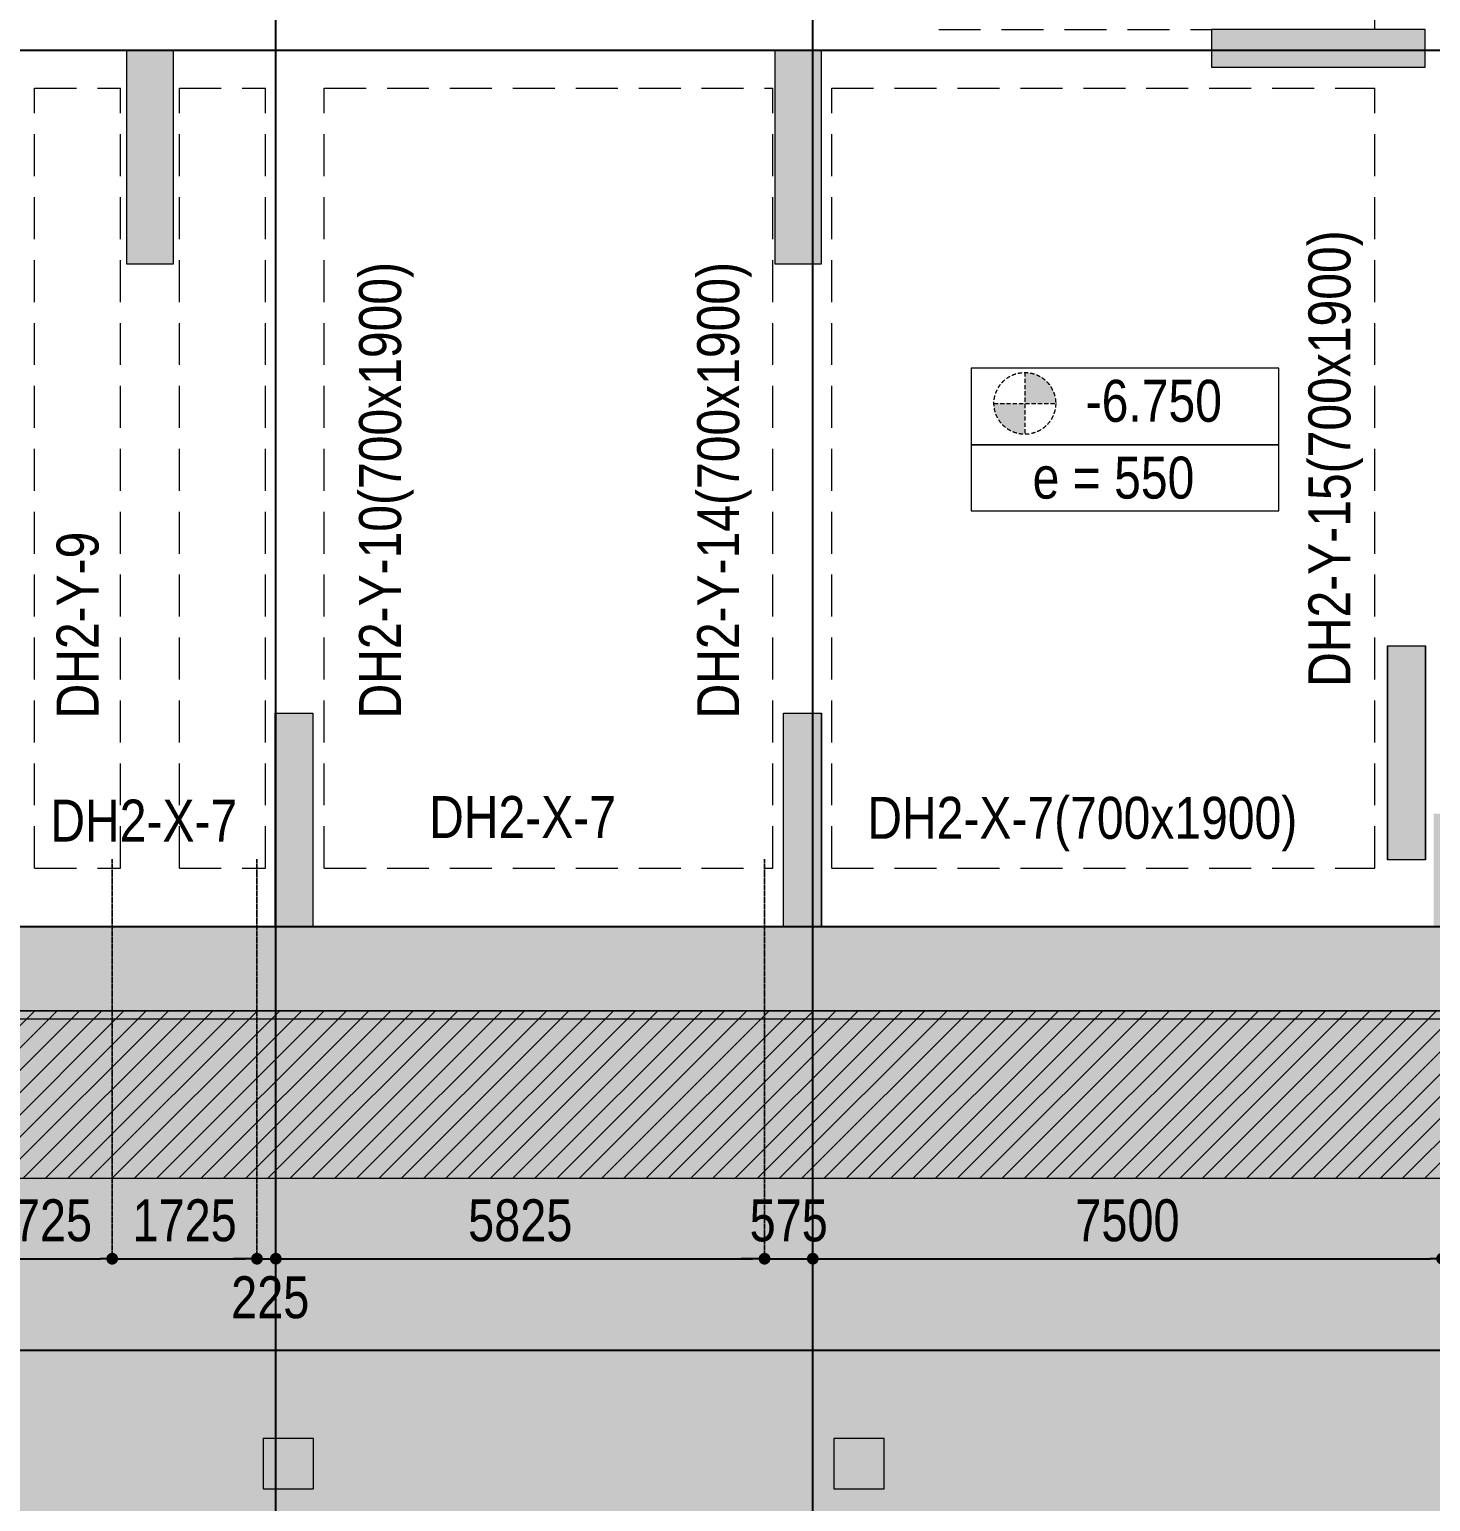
# Model space of a CAD drawing. Header units: millimetres. Extents: x 2356525 to 2927188, y -665534 to -417818.
# Drawn here: x 2737502 to 2754202, y -486232 to -468681 of the extents above; entities that cross this region are included whole.
import ezdxf
from ezdxf.enums import TextEntityAlignment as Align

# ---------------------------------------------------------------- set-up
doc = ezdxf.new("R2010")
doc.units = ezdxf.units.MM
doc.header["$LTSCALE"] = 200
doc.header["$MEASUREMENT"] = 0
for name, pattern in [('$0$CHG_XX_Damsan_Ham 2$0$HIDDEN', [0.375, 0.25, -0.125]), ('$0$HIDDEN', [0.375, 0.25, -0.125]), ('CHG_XX_Damsan_Ham 2$0$CHG_XX_Damsan_Ham 2$0$HIDDEN', [0.375, 0.25, -0.125]), ('CHG_XX_Luoi truc$0$MB_Luoi truc$0$Center101', [13, 10, -1, 1, -1]), ('DOT2', [0.125, 0, -0.125])]:
    doc.linetypes.add(name, pattern=pattern)
doc.layers.get('0').update_dxf_attribs({"lineweight": 9})
doc.layers.get('Defpoints').update_dxf_attribs({"color": 10, "lineweight": 0})
for name, color, linetype, lineweight in [("$0$'S_General_Hidden_1 Thin", 1, '$0$HIDDEN', 18), ('$0$CHG_XX_Damsan_Ham 2$0$DBAO', 3, 'Continuous', 13), ('$0$CHG_XX_Damsan_Ham 2$0$DMo', 9, '$0$CHG_XX_Damsan_Ham 2$0$HIDDEN', 9), ('$0$CHG_XX_Damsan_Ham 2$0$TTP-TEXT', 30, 'Continuous', 5), ('CHG_XX_Cot_Ham 2$0$NS-Pier-H2', 150, 'Continuous', 13), ('CHG_XX_Cot_Ham 2$0$NS-Pier-H2 @ 1', 150, 'Continuous', 13), ('CHG_XX_Cot_Ham 2$0$NS-Pier-H2 @ 150', 150, 'Continuous', 13), ("CHG_XX_Damsan_Ham 2$0$CHG_XX_Damsan_Ham 2$0$'S_General_Hidden_1 Thin", 1, 'CHG_XX_Damsan_Ham 2$0$CHG_XX_Damsan_Ham 2$0$HIDDEN', 18), ('CHG_XX_Damsan_Ham 2$0$CHG_XX_Damsan_Ham 2$0$DBAO', 3, 'Continuous', 13), ('CHG_XX_Damsan_Ham 2$0$CHG_XX_Damsan_Ham 2$0$HATCH', 154, 'Continuous', 9), ('CHG_XX_Damsan_Ham 2$0$CHG_XX_Damsan_Ham 2$0$mach ngung thi cong', 6, 'Continuous', 13), ('CHG_XX_Damsan_Ham 2$0$HATCH', 57, 'Continuous', 9), ('CHG_XX_Damsan_Ham 2$0$mach ngung thi cong', 6, 'Continuous', 13), ('DBAO', 90, 'Continuous', 13), ('TEXT P X', 1, 'Continuous', 9), ('TEXT P Y', 2, 'Continuous', 15)]:
    doc.layers.add(name, color=color, linetype=linetype, lineweight=lineweight)
for name, color, linetype, lineweight, plot in [('CHG_XX_Cot_Ham 2$0$NS-Column-H2', 90, 'Continuous', 13, False), ('CHG_XX_Cot_Ham 2$0$NS-Column-H2 @ 1', 90, 'Continuous', 13, False), ('CHG_XX_Cot_Ham 2$0$NS-Column-H2 @ 150', 90, 'Continuous', 13, False)]:
    doc.layers.add(name, color=color, linetype=linetype, lineweight=lineweight, plot=plot)
for name, color, linetype in [("CHG_XX_Damsan_Ham 2$0$CHG_XX_Damsan_Ham 2$0$'S_General_Hatch_8", 8, 'Continuous'), ('CHG_XX_Luoi truc$0$Grid', 34, 'Continuous'), ('CHG_XX_Luoi truc$0$Grid Line', 251, 'CHG_XX_Luoi truc$0$MB_Luoi truc$0$Center101'), ('dim', 1, 'Continuous')]:
    doc.layers.add(name, color=color, linetype=linetype)
doc.styles.add('$0$CHG_XX_Damsan_Ham 2$0$TTP-HelCon', font='')
doc.styles.add('CHG_XX_Luoi truc$0$MB_Luoi truc$0$Grid A-F$0$VNI-HelveCB', font='')
doc.styles.add('MB_Luoi truc$0$Arial_C', font='arial.ttf', dxfattribs={"width": 0.8})
doc.styles.add('TTP-HelCon', font='')
doc.styles.get('$0$CHG_XX_Damsan_Ham 2$0$TTP-HelCon').set_extended_font_data('VNI-Helve-Condense')
doc.styles.get('CHG_XX_Luoi truc$0$MB_Luoi truc$0$Grid A-F$0$VNI-HelveCB').set_extended_font_data('VNI-Helve-Condense', bold=True)
doc.styles.get('TTP-HelCon').set_extended_font_data('VNI-Helve-Condense')
doc.dimstyles.new('200', dxfattribs={"dimscale": 200, "dimtxt": 2.5, "dimasz": 0.7, "dimexe": 0.0003, "dimexo": 0, "dimgap": 1, "dimtad": 1, "dimdec": 0, "dimzin": 12, "dimdsep": 46, "dimtxsty": 'MB_Luoi truc$0$Arial_C', "dimblk": 'MB_Luoi truc$0$_Dot', "dimcen": 0.5, "dimclrd": 256, "dimclre": 8, "dimclrt": 1, "dimadec": 0, "dimazin": 0, "dimtfac": 1, "dimtdec": 0, "dimtix": 1, "dimtmove": 2, "dimatfit": 3, "dimldrblk": 'MB_Luoi truc$0$HTT Arrow 30', "dimfxl": 1, "dimtolj": 1, "dimtzin": 0, "dimlwe": -1, "dimarcsym": 0})

# ---------------------------------------------------------------- blocks, each defined once
blk = doc.blocks.new('*U864')
at = {"layer": 'CHG_XX_Cot_Ham 2$0$NS-Pier-H2 @ 1'}
h = blk.add_hatch(color=256, dxfattribs=at)
h.dxf.hatch_style = 1
h.paths.add_polyline_path([(450, 0), (0, 0), (0, -2550), (450, -2550)])
at = {"layer": 'CHG_XX_Cot_Ham 2$0$NS-Pier-H2 @ 150'}
h = blk.add_hatch(color=256, dxfattribs=at)
h.dxf.hatch_style = 1
h.paths.add_polyline_path([(450, 0), (0, 0), (0, -2550), (450, -2550)])
blk = doc.blocks.new('CHG_XX_Cot_Ham 2$0$Block A_C450x2250')
at = {"layer": 'CHG_XX_Cot_Ham 2$0$NS-Pier-H2'}
blk.add_lwpolyline([(450, -2550), (0, -2550), (0, 0), (450, 0)], close=True, dxfattribs=at)
blk.add_blockref('*U864', (0, 0), dxfattribs=at)
blk = doc.blocks.new('*U865')
at = {"layer": 'CHG_XX_Cot_Ham 2$0$NS-Column-H2 @ 1'}
h = blk.add_hatch(color=256, dxfattribs=at)
h.dxf.hatch_style = 1
h.paths.add_polyline_path([(-300, -300), (-300, 300), (300, 300), (300, -300)])
at = {"layer": 'CHG_XX_Cot_Ham 2$0$NS-Column-H2 @ 150'}
h = blk.add_hatch(color=256, dxfattribs=at)
h.dxf.hatch_style = 1
h.paths.add_polyline_path([(-300, -300), (-300, 300), (300, 300), (300, -300)])
blk = doc.blocks.new('CHG_XX_Cot_Ham 2$0$HoBoi_C600x600')
at = {"layer": 'CHG_XX_Cot_Ham 2$0$NS-Column-H2'}
blk.add_lwpolyline([(300, -300), (300, 300), (-300, 300), (-300, -300)], close=True, dxfattribs=at)
blk.add_blockref('*U865', (0, 0), dxfattribs=at)
blk = doc.blocks.new('*U867')
at = {"layer": 'CHG_XX_Cot_Ham 2$0$NS-Pier-H2 @ 1'}
h = blk.add_hatch(color=256, dxfattribs=at)
h.dxf.hatch_style = 1
h.paths.add_polyline_path([(550, 0), (0, 0), (0, -2550), (550, -2550)])
at = {"layer": 'CHG_XX_Cot_Ham 2$0$NS-Pier-H2 @ 150'}
h = blk.add_hatch(color=256, dxfattribs=at)
h.dxf.hatch_style = 1
h.paths.add_polyline_path([(550, 0), (0, 0), (0, -2550), (550, -2550)])
blk = doc.blocks.new('CHG_XX_Cot_Ham 2$0$550x2550')
at = {"layer": 'CHG_XX_Cot_Ham 2$0$NS-Pier-H2'}
blk.add_lwpolyline([(550, -2550), (0, -2550), (0, 0), (550, 0)], close=True, dxfattribs=at)
blk.add_blockref('*U867', (0, 0), dxfattribs=at)
blk = doc.blocks.new('*U835')
at = {"layer": 'CHG_XX_Luoi truc$0$Grid Line'}
blk.add_line((0, 0), (0, 608), dxfattribs=at)
at = {"layer": 'CHG_XX_Luoi truc$0$Grid', "lineweight": -2, "style": 'CHG_XX_Luoi truc$0$MB_Luoi truc$0$Grid A-F$0$VNI-HelveCB'}
for tag, p in [('GRIDSUB', (0, 617)), ('GRID', (0, -9))]:
    blk.add_attdef(tag, text='', height=5, dxfattribs=at).set_placement(p, align=Align.MIDDLE)
blk = doc.blocks.new('*U837')
at = {"layer": 'CHG_XX_Luoi truc$0$Grid Line'}
blk.add_line((0, 0), (0, 438), dxfattribs=at)
at = {"layer": 'CHG_XX_Luoi truc$0$Grid', "lineweight": -2, "style": 'CHG_XX_Luoi truc$0$MB_Luoi truc$0$Grid A-F$0$VNI-HelveCB'}
for tag, p in [('GRIDSUB', (0, 447)), ('GRID', (0, -9))]:
    blk.add_attdef(tag, text='', height=5, dxfattribs=at).set_placement(p, align=Align.MIDDLE)
blk = doc.blocks.new('CHG_XX_Luoi truc')
at = {"layer": 'CHG_XX_Luoi truc$0$Grid', "xscale": 300, "yscale": 300, "zscale": 300}
for p in [(38150, -12747), (44550, -12747)]:
    blk.add_blockref('*U835', p, dxfattribs=at)
at = {"layer": 'CHG_XX_Luoi truc$0$Grid', "xscale": 300.0000000000013, "yscale": 300.0000000000013, "zscale": 300.0000000000013, "rotation": 90}
for p in [(110703, 141050), (110703, 130600), (110703, 125550)]:
    blk.add_blockref('*U837', p, dxfattribs=at)
blk = doc.blocks.new('CHG_XX_Cot_Ham 2')
at = {"layer": 'CHG_XX_Cot_Ham 2$0$NS-Pier-H2'}
h = blk.add_hatch(color=256, dxfattribs=at)
h.dxf.hatch_style = 1
h.paths.add_polyline_path([(99639.2, 163400), (-10900, 163400), (-10900, 85450), (-300, 85450), (-300, 84050), (32350, 84050), (32350, -9000), (103575.5, -9000), (106050, -6022), (106050, 158254.3)])
h.paths.add_polyline_path([(99533.7, 163100), (105750, 158110.4), (105750, 90450), (105650, 90450), (105750, 90450), (105750, 13850), (105750, 13722.3), (105750, -5913.6), (103434.7, -8700), (93599.8, -8700), (93299.8, -8700), (32650, -8700), (32650, 84350), (0, 84350), (0, 85750), (-10600, 85750), (-10600, 163100), (93600, 163100)], flags=16)
at = {"layer": 'CHG_XX_Cot_Ham 2$0$NS-Column-H2'}
for p in [(38300, 124200), (45100, 124200)]:
    blk.add_blockref('CHG_XX_Cot_Ham 2$0$HoBoi_C600x600', p, dxfattribs=at)
at = {"layer": 'CHG_XX_Cot_Ham 2$0$NS-Pier-H2'}
for name, p in [('CHG_XX_Luoi truc', (0, 0)), ('CHG_XX_Cot_Ham 2$0$Block A_C450x2250', (51400, 133950)), ('CHG_XX_Cot_Ham 2$0$Block A_C450x2250', (51401.5, 133950)), ('CHG_XX_Cot_Ham 2$0$Block A_C450x2250', (38141.5, 133150)), ('CHG_XX_Cot_Ham 2$0$Block A_C450x2250', (44200, 133150)), ('CHG_XX_Cot_Ham 2$0$Block A_C450x2250', (44201.5, 133150))]:
    blk.add_blockref(name, p, dxfattribs=at)
at = {"layer": 'CHG_XX_Cot_Ham 2$0$NS-Pier-H2', "xscale": -1, "rotation": 90}
blk.add_blockref('CHG_XX_Cot_Ham 2$0$Block A_C450x2250', (49299.8, 141300), dxfattribs=at)
at = {"layer": 'Defpoints'}
for p in [(36375, 141050), (44100, 141050)]:
    blk.add_blockref('CHG_XX_Cot_Ham 2$0$550x2550', p, dxfattribs=at)
blk = doc.blocks.new('$0$CHG_XX_Damsan_Ham 2$0$KHS')
at = {"layer": '$0$CHG_XX_Damsan_Ham 2$0$DMo'}
h = blk.add_hatch(color=256, dxfattribs=at)
h.dxf.hatch_style = 1
h.paths.add_polyline_path([(1018, -704, 0.414214), (650, -335), (650, -704)])
h.paths.add_polyline_path([(650, -1072), (650, -704), (281, -704, 0.414214)])
at = {"layer": '$0$CHG_XX_Damsan_Ham 2$0$DBAO'}
for points in [[(10, -284), (10, -1200), (3676, -1200), (3676, -284)], [(10, -1200), (10, -1985), (3676, -1985), (3676, -1200)]]:
    blk.add_lwpolyline(points, close=True, dxfattribs=at)
at = {"layer": '$0$CHG_XX_Damsan_Ham 2$0$DMo'}
for p, q in [((650, -335), (650, -1072)), ((281, -704), (1018, -704))]:
    blk.add_line(p, q, dxfattribs=at)
blk.add_circle((650, -704), 368, dxfattribs=at)
at = {"layer": '$0$CHG_XX_Damsan_Ham 2$0$TTP-TEXT', "style": '$0$CHG_XX_Damsan_Ham 2$0$TTP-HelCon'}
for s, p in [(' -6.750', (1216, -923)), ('e = 550', (743, -1839))]:
    blk.add_text(s, height=500, dxfattribs=at).set_placement(p)
blk = doc.blocks.new('MB_Luoi truc$0$_Dot')
at = {"color": 0, "linetype": 'ByBlock', "lineweight": -2}
blk.add_line((-0.5, 0), (-1, 0), dxfattribs=at)
at = {"color": 0, "linetype": 'ByBlock', "const_width": 0.5}
blk.add_lwpolyline([(-0.25, 0, 1), (0.25, 0, 1)], format="xyb", close=True, dxfattribs=at)
blk = doc.blocks.new('*D273')
at = {"layer": 'Defpoints', "color": 0, "transparency": 16777216}
for p in [(2736764, -478581), (2738489, -478581), (2738489, -483337)]:
    blk.add_point(p, dxfattribs=at)
at = {"layer": 'dim', "color": 8, "linetype": 'DOT2', "transparency": 16777216}
for p, q in [((2736764, -478581), (2736764, -483337)), ((2738489, -478581), (2738489, -483337))]:
    blk.add_line(p, q, dxfattribs=at)
at = {"layer": 'dim', "lineweight": -2, "transparency": 16777216}
blk.add_line((2736904, -483337), (2738349, -483337), dxfattribs=at)
at = {"layer": 'dim', "lineweight": -2, "transparency": 16777216, "xscale": 140, "yscale": 140, "zscale": 140, "rotation": 180}
blk.add_blockref('MB_Luoi truc$0$_Dot', (2736764, -483337), dxfattribs=at)
at = {"layer": 'dim', "lineweight": -2, "transparency": 16777216, "xscale": 140, "yscale": 140, "zscale": 140}
blk.add_blockref('MB_Luoi truc$0$_Dot', (2738489, -483337), dxfattribs=at)
at = {"layer": 'dim', "color": 1, "transparency": 16777216, "insert": (2737627, -482882), "char_height": 500, "attachment_point": 5, "style": 'MB_Luoi truc$0$Arial_C'}
blk.add_mtext('\\A1;1725', dxfattribs=at)
blk = doc.blocks.new('MB_Luoi truc$0$HTT Arrow 30')
blk.add_hatch(color=256).paths.add_polyline_path([(-2.5, 0.375), (-2.5, -0.375), (0, 0)])
at = {"color": 0, "linetype": 'ByBlock', "lineweight": -2}
for p, q in [((0, 0), (-2.5, 0.375)), ((-2.5, -0.375), (-2.5, 0.375)), ((0, 0), (-2.5, -0.375))]:
    blk.add_line(p, q, dxfattribs=at)
blk = doc.blocks.new('*D274')
at = {"layer": 'Defpoints', "color": 0, "transparency": 16777216}
for p in [(2738489, -478581), (2740214, -478581), (2740214, -483337)]:
    blk.add_point(p, dxfattribs=at)
at = {"layer": 'dim', "color": 8, "linetype": 'DOT2', "transparency": 16777216}
for p, q in [((2738489, -478581), (2738489, -483337)), ((2740214, -478581), (2740214, -483337))]:
    blk.add_line(p, q, dxfattribs=at)
at = {"layer": 'dim', "lineweight": -2, "transparency": 16777216}
blk.add_line((2738629, -483337), (2740074, -483337), dxfattribs=at)
at = {"layer": 'dim', "lineweight": -2, "transparency": 16777216, "xscale": 140, "yscale": 140, "zscale": 140, "rotation": 180}
blk.add_blockref('MB_Luoi truc$0$_Dot', (2738489, -483337), dxfattribs=at)
at = {"layer": 'dim', "lineweight": -2, "transparency": 16777216, "xscale": 140, "yscale": 140, "zscale": 140}
blk.add_blockref('MB_Luoi truc$0$_Dot', (2740214, -483337), dxfattribs=at)
at = {"layer": 'dim', "color": 1, "transparency": 16777216, "insert": (2739352, -482882), "char_height": 500, "attachment_point": 5, "style": 'MB_Luoi truc$0$Arial_C'}
blk.add_mtext('\\A1;1725', dxfattribs=at)
blk = doc.blocks.new('*D275')
at = {"layer": 'Defpoints', "color": 0, "transparency": 16777216}
for p in [(2740214, -478581), (2740439, -479381), (2740439, -483337)]:
    blk.add_point(p, dxfattribs=at)
at = {"layer": 'dim', "color": 8, "linetype": 'DOT2', "transparency": 16777216}
for p, q in [((2740214, -478581), (2740214, -483337)), ((2740439, -479381), (2740439, -483337))]:
    blk.add_line(p, q, dxfattribs=at)
at = {"layer": 'dim', "lineweight": -2, "transparency": 16777216}
for p, q in [((2740074, -483337), (2739934, -483337)), ((2740214, -483337), (2740439, -483337)), ((2740579, -483337), (2740719, -483337))]:
    blk.add_line(p, q, dxfattribs=at)
at = {"layer": 'dim', "lineweight": -2, "transparency": 16777216, "xscale": 140, "yscale": 140, "zscale": 140}
blk.add_blockref('MB_Luoi truc$0$_Dot', (2740214, -483337), dxfattribs=at)
at = {"layer": 'dim', "lineweight": -2, "transparency": 16777216, "xscale": 140, "yscale": 140, "zscale": 140, "rotation": 180}
blk.add_blockref('MB_Luoi truc$0$_Dot', (2740439, -483337), dxfattribs=at)
at = {"layer": 'dim', "color": 1, "transparency": 16777216, "insert": (2740372, -483800), "char_height": 500, "attachment_point": 5, "style": 'MB_Luoi truc$0$Arial_C'}
blk.add_mtext('\\A1;225', dxfattribs=at)
blk = doc.blocks.new('*D276')
at = {"layer": 'Defpoints', "color": 0, "transparency": 16777216}
for p in [(2746264, -478581), (2740439, -479381), (2746264, -483337)]:
    blk.add_point(p, dxfattribs=at)
at = {"layer": 'dim', "color": 8, "linetype": 'DOT2', "transparency": 16777216}
for p, q in [((2746264, -478581), (2746264, -483337)), ((2740439, -479381), (2740439, -483337))]:
    blk.add_line(p, q, dxfattribs=at)
at = {"layer": 'dim', "lineweight": -2, "transparency": 16777216}
blk.add_line((2740579, -483337), (2746124, -483337), dxfattribs=at)
at = {"layer": 'dim', "lineweight": -2, "transparency": 16777216, "xscale": 140, "yscale": 140, "zscale": 140, "rotation": 180}
blk.add_blockref('MB_Luoi truc$0$_Dot', (2740439, -483337), dxfattribs=at)
at = {"layer": 'dim', "lineweight": -2, "transparency": 16777216, "xscale": 140, "yscale": 140, "zscale": 140}
blk.add_blockref('MB_Luoi truc$0$_Dot', (2746264, -483337), dxfattribs=at)
at = {"layer": 'dim', "color": 1, "transparency": 16777216, "insert": (2743352, -482882), "char_height": 500, "attachment_point": 5, "style": 'MB_Luoi truc$0$Arial_C'}
blk.add_mtext('\\A1;5825', dxfattribs=at)
blk = doc.blocks.new('*D277')
at = {"layer": 'Defpoints', "color": 0, "transparency": 16777216}
for p in [(2746264, -478581), (2746839, -479381), (2746839, -483337)]:
    blk.add_point(p, dxfattribs=at)
at = {"layer": 'dim', "color": 8, "linetype": 'DOT2', "transparency": 16777216}
for p, q in [((2746264, -478581), (2746264, -483337)), ((2746839, -479381), (2746839, -483337))]:
    blk.add_line(p, q, dxfattribs=at)
at = {"layer": 'dim', "lineweight": -2, "transparency": 16777216}
for p, q in [((2746124, -483337), (2745984, -483337)), ((2746264, -483337), (2746839, -483337)), ((2746979, -483337), (2747119, -483337))]:
    blk.add_line(p, q, dxfattribs=at)
at = {"layer": 'dim', "lineweight": -2, "transparency": 16777216, "xscale": 140, "yscale": 140, "zscale": 140}
blk.add_blockref('MB_Luoi truc$0$_Dot', (2746264, -483337), dxfattribs=at)
at = {"layer": 'dim', "lineweight": -2, "transparency": 16777216, "xscale": 140, "yscale": 140, "zscale": 140, "rotation": 180}
blk.add_blockref('MB_Luoi truc$0$_Dot', (2746839, -483337), dxfattribs=at)
at = {"layer": 'dim', "color": 1, "transparency": 16777216, "insert": (2746552, -482883), "char_height": 500, "attachment_point": 5, "style": 'MB_Luoi truc$0$Arial_C'}
blk.add_mtext('\\A1;575', dxfattribs=at)
blk = doc.blocks.new('*D278')
at = {"layer": 'Defpoints', "color": 0, "transparency": 16777216}
for p in [(2746839, -479381), (2754339, -479481), (2754339, -483337)]:
    blk.add_point(p, dxfattribs=at)
at = {"layer": 'dim', "color": 8, "linetype": 'DOT2', "transparency": 16777216}
for p, q in [((2746839, -479381), (2746839, -483337)), ((2754339, -479481), (2754339, -483337))]:
    blk.add_line(p, q, dxfattribs=at)
at = {"layer": 'dim', "lineweight": -2, "transparency": 16777216}
blk.add_line((2746979, -483337), (2754199, -483337), dxfattribs=at)
at = {"layer": 'dim', "lineweight": -2, "transparency": 16777216, "xscale": 140, "yscale": 140, "zscale": 140, "rotation": 180}
blk.add_blockref('MB_Luoi truc$0$_Dot', (2746839, -483337), dxfattribs=at)
at = {"layer": 'dim', "lineweight": -2, "transparency": 16777216, "xscale": 140, "yscale": 140, "zscale": 140}
blk.add_blockref('MB_Luoi truc$0$_Dot', (2754339, -483337), dxfattribs=at)
at = {"layer": 'dim', "color": 1, "transparency": 16777216, "insert": (2750589, -482882), "char_height": 500, "attachment_point": 5, "style": 'MB_Luoi truc$0$Arial_C'}
blk.add_mtext('\\A1;7500', dxfattribs=at)
blk = doc.blocks.new('CHG_XX_Damsan_Ham 2', base_point=(3089256, -609981))
at = {"layer": "CHG_XX_Damsan_Ham 2$0$CHG_XX_Damsan_Ham 2$0$'S_General_Hatch_8"}
h = blk.add_hatch(dxfattribs=at)
h.set_pattern_fill('CROSS', color=256, scale=2000)
edge = h.paths.add_edge_path()
edge.add_line((76750, 42625), (76750, 65250))
edge.add_line((76750, 65250), (76750, 65850))
edge.add_line((76750, 65850), (77900, 65850))
edge.add_line((77900, 65850), (77900, 89350))
edge.add_line((77900, 89350), (76850, 89350))
edge.add_line((76850, 89350), (76850, 90650))
edge.add_line((76850, 90650), (76852, 131950))
edge.add_line((76852, 131950), (51950, 131950))
edge.add_line((51950, 131950), (51950, 130600))
edge.add_line((51950, 130600), (22700, 130600))
edge.add_line((22700, 130600), (22700, 84050))
edge.add_line((22700, 84050), (32350, 84050))
edge.add_line((32350, 84050), (32350, 22700))
edge.add_line((32350, 22700), (76500, 22700))
edge.add_line((76500, 22700), (76500, 23518))
edge.add_line((76500, 23518), (76750, 23518))
edge.add_line((76750, 23518), (76750, 42625))
edge.add_line((76750, 42625), (76750, 43198))
at = {"layer": 'CHG_XX_Damsan_Ham 2$0$CHG_XX_Damsan_Ham 2$0$HATCH'}
h = blk.add_hatch(dxfattribs=at)
h.set_pattern_fill('ANSI31', color=256, scale=1500)
h.set_pattern_definition([(45, (-2702289.21, 609981.01), (-132.582521, 132.582521), [])])
h.paths.add_polyline_path([(32350, 25700), (73852, 25700), (73852, 127600), (25700, 127600), (25700, 84350), (23700, 84350), (23700, 129600), (75851, 129600), (75851, 23700), (32350, 23700)])
at = {"layer": "CHG_XX_Damsan_Ham 2$0$CHG_XX_Damsan_Ham 2$0$'S_General_Hidden_1 Thin", "ltscale": 10}
for p, q in [((46050, 150950), (46050, 141300)), ((51250, 141300), (51250, 150950)), ((46050, 141300), (49300, 141300)), ((35275, 140600), (36300, 140600)), ((35275, 131300), (35275, 140600)), ((36300, 131300), (36300, 140600)), ((37000, 140600), (38025, 140600)), ((37000, 131300), (37000, 140600)), ((38025, 131300), (38025, 140600)), ((38725, 140600), (44075, 140600)), ((38725, 131300), (38725, 140600)), ((44075, 131300), (44075, 140600)), ((44775, 140600), (51250, 140600)), ((44775, 131300), (44775, 140600)), ((51250, 131300), (51250, 140600)), ((35275, 131300), (36300, 131300)), ((37000, 131300), (38025, 131300)), ((38725, 131300), (44075, 131300)), ((44775, 131300), (51250, 131300)), ((51950, 130600), (22700, 130600)), ((29450, 130600), (37950, 130600)), ((38650, 130600), (44750, 130600)), ((45450, 130600), (51250, 130600))]:
    blk.add_line(p, q, dxfattribs=at)
at = {"layer": 'CHG_XX_Damsan_Ham 2$0$CHG_XX_Damsan_Ham 2$0$HATCH'}
blk.add_lwpolyline([(32350, 25700), (73852, 25700), (73852, 127600), (25700, 127600), (25700, 84350), (23700, 84350), (23700, 129600), (75851, 129600), (75851, 23700), (32350, 23700), (32350, 25700)], dxfattribs=at)
at = {"layer": 'CHG_XX_Damsan_Ham 2$0$CHG_XX_Damsan_Ham 2$0$mach ngung thi cong'}
blk.add_lwpolyline([(23700, 90148), (-100, 90150), (-100, 153400), (99650, 153400), (99650, 71950), (75851, 71950), (75851, 88800), (75851, 88800), (75851, 129600), (23700, 129600)], close=True, dxfattribs=at)
at = {"layer": 'CHG_XX_Damsan_Ham 2$0$mach ngung thi cong'}
blk.add_lwpolyline([(23900, 90148), (-100, 90150), (-100, 153400), (99650, 153400), (99650, 71950), (75549, 71950), (75549, 88800), (75549, 88800), (75549, 129500), (23900, 129500)], close=True, dxfattribs=at)
at = {"layer": 'CHG_XX_Damsan_Ham 2$0$CHG_XX_Damsan_Ham 2$0$DBAO'}
blk.add_blockref('CHG_XX_Cot_Ham 2', (0, 0), dxfattribs=at)
at = {"layer": 'CHG_XX_Damsan_Ham 2$0$HATCH'}
blk.add_blockref('CHG_XX_Cot_Ham 2', (0, 0), dxfattribs=at)

msp = doc.modelspace()

# ---------------------------------------------------------------- block references
at = {"layer": "$0$'S_General_Hidden_1 Thin", "ltscale": 10}
msp.add_blockref('$0$CHG_XX_Damsan_Ham 2$0$KHS', (2748716.1, -472435.3), dxfattribs=at)
msp.add_blockref('CHG_XX_Damsan_Ham 2', (5791545.2, -1219962))
at = {"layer": 'DBAO'}
msp.add_blockref('CHG_XX_Cot_Ham 2', (2702289.2, -609981), dxfattribs=at)

# ---------------------------------------------------------------- texts
at = {"layer": 'TEXT P X', "style": 'TTP-HelCon'}
for s, p in [('DH2-X-7', (2737752, -478363.3)), ('DH2-X-7', (2742266.3, -478321.2)), ('DH2-X-7(700x1900)', (2747488.9, -478330.5))]:
    msp.add_text(s, height=500, dxfattribs=at).set_placement(p)
at = {"layer": 'TEXT P Y', "style": 'TTP-HelCon'}
for s, p in [('DH2-Y-15(700x1900)', (2753246.2, -476518.9)), ('DH2-Y-10(700x1900)', (2741931.3, -476895.9)), ('DH2-Y-14(700x1900)', (2745960.9, -476895.9)), ('DH2-Y-9', (2738326.1, -476895.9))]:
    msp.add_text(s, height=500, rotation=90, dxfattribs=at).set_placement(p)

# ---------------------------------------------------------------- dimensions: what is measured, and where the dimension line sits
at = {"layer": 'dim'}
for base, p1, p2, picture, middle in [((2738489.2, -483337), (2736764.2, -478581), (2738489.2, -478581), '*D273', (2737626.7, -482881.7)), ((2740214.2, -483337), (2738489.2, -478581), (2740214.2, -478581), '*D274', (2739351.7, -482881.7)), ((2746264.2, -483337), (2740439.2, -479381), (2746264.2, -478581), '*D276', (2743351.7, -482881.7)), ((2746839.2, -483337), (2746264.2, -478581), (2746839.2, -479381), '*D277', (2746551.7, -482882.8)), ((2754339.2, -483337), (2746839.2, -479381), (2754339.2, -479481), '*D278', (2750589.2, -482881.7))]:
    dim = msp.add_linear_dim(base=base, p1=p1, p2=p2, dimstyle='200', dxfattribs=at)
    dim.commit()
    dim.dimension.update_dxf_attribs({"geometry": picture, "text_midpoint": middle})
dim = msp.add_linear_dim(base=(2740439.2, -483337), p1=(2740214.2, -478581), p2=(2740439.2, -479381), dimstyle='200', dxfattribs=at)
dim.commit()
dim.dimension.update_dxf_attribs({"geometry": '*D275', "text_midpoint": (2740372.5, -483799.7), "dimtype": 160})

doc.saveas('drawing.dxf')
